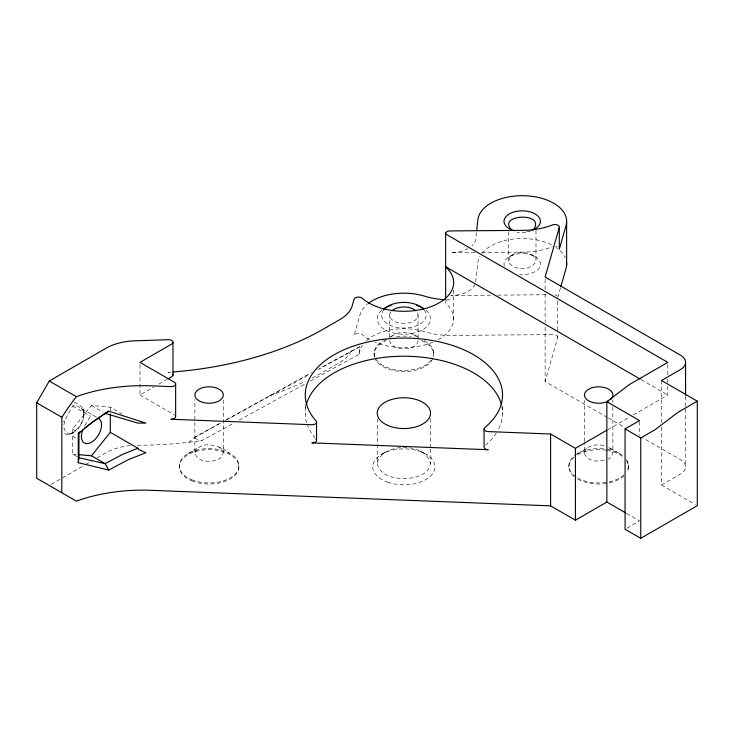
<?xml version="1.0" encoding="UTF-8"?>
<svg xmlns="http://www.w3.org/2000/svg" width="734" height="734" viewBox="0 0 734 734"><rect width="100%" height="100%" fill="white"/><g stroke="black" fill="none" stroke-linecap="round" stroke-linejoin="round"><path stroke-width="0.55" stroke-dasharray="3.67 2.75" d="M223.264 400.067L223.283 452.603L222.173 456.291A14.221 8.212 0 0 1 218.347 459.31C210.924 462.686 197.116 462.503 194.877 452.915L194.877 399.36M430.528 449.089C431.087 457.869 432.537 469.714 422.738 474.118C417.297 477.146 411.058 478.421 404.884 478.614C394.369 478.706 378.331 475.384 377.248 462.659L377.267 419.114M389.671 337.135L389.671 314.987M430.528 447.96L430.537 418.518M604.247 460.631L595.705 461.099L589.842 459.502L586.897 457.667L584.594 454.172L584.466 442.657M584.466 441.519L584.466 400.498M310.308 381.074L359.458 354.091L360.045 346.595L319.483 368.257M612.862 406.92L612.881 452.603L611.761 456.291A14.221 8.212 0 0 1 607.936 459.31M83.924 413.701C84.052 421.931 78.923 429.977 71.464 433.436M476.421 232.623L475.696 239.091A25.195 14.542 0 0 1 471.87 245.908M475.696 281.902L477.889 262.488A44.435 25.653 0 0 1 479.972 256.221M194.877 452.915C200.079 438.969 221.384 445.767 229.32 453.162M584.466 452.915C586.539 444.62 597.815 443.951 604.743 445.648M535.994 230.531L535.994 260.524C532.719 271.14 513.984 271.103 508.717 262.075C509.057 250.083 527.874 250.707 535.104 256.716M377.248 462.659C383.267 442.253 426.307 442.217 430.528 463.805M96.622 417.215L74.987 404.728L72.767 406.012L65.427 419.114L63.968 424.252L64.115 428.895L65.867 432.142L77.033 438.703M557.675 297.683L560.473 287.893M607.321 417.426L545.123 381.524L557.675 337.585L557.675 333.025M351.43 350.714L351.054 351.494A44.435 25.653 0 0 1 339.934 362.321L324.667 371.175A265.011 153.002 0 0 1 311.381 378.368M84.905 425.61L90.355 416.169L92.576 414.884M77.143 456.713L72.62 454.107L72.62 428.977L91.466 405.526L110.32 407.205L122.11 414.013M137.322 445.244A265.011 153.002 0 0 0 189.051 442.253L193.391 438.097L220.484 422.967M391.268 336.823C398.7 330.107 410.774 331.575 418.352 337.365M139.974 364.624L139.974 395.03L153.846 387.011M158.801 384.157L166.728 379.579M51.224 484.376L84.474 465.182M85.447 464.613L91.319 461.227M97.182 457.842L105.98 452.759A44.435 25.653 0 0 1 130.395 445.566M509.341 256.716L512.488 254.9M188.042 453.621L199.033 447.272M389.249 337.447L393.828 334.805M381.891 454.162L385.038 452.346M607.835 429.647L629.46 417.16M633.396 414.893L667.802 395.03L667.802 386.02M577.63 453.621L588.631 447.272M661.518 427.078L661.518 485L680.372 474.118A17.772 10.258 0 0 0 680.372 459.603L642.856 437.95M627.001 528.15L639.525 520.911L626.653 513.479M226.632 419.536L311.5 372.633M220.503 423.215L193.391 438.097L201.969 440.556L234.063 422.931M225.522 420.463L309.849 374.156M317.877 369.743L360.045 346.595M239.082 420.178L305.289 383.827M531.966 230.595L524.911 232.77L516.956 232.32M269.562 395.663L273.58 394.296A265.011 153.002 0 0 0 305.427 381.285M72.85 432.647L70.84 433.326L67.271 433.069M189.051 442.253L201.969 440.556M474.916 252.505L450.896 252.689A25.195 14.542 0 0 0 467.907 248.698M481.779 252.45L522.947 252.129A53.316 30.782 0 0 0 552.381 246.725M490.697 295.187L450.896 295.499A25.195 14.542 0 0 0 475.081 284.287M497.514 295.132L547.546 294.738M72.62 454.107L77.052 454.502M62.913 421.261L64.528 421.646M91.466 405.526L103.136 412.224M641.076 379.597L667.802 395.03M608.303 417.995L625.093 427.683M661.518 485L695.364 504.542M139.974 395.03L174.362 414.884M74.253 402.25C78.63 404.379 84.621 407.232 83.804 413.123M72.767 406.012L90.355 416.169M618.909 453.162L608.339 447.052L611.972 450.153L612.881 452.603M421.279 451.566L427.463 455.144M72.62 428.977L77.143 431.62M413.545 334.585L416.242 336.548M218.75 447.052L221.448 449.015L223.283 452.603M531.966 254.9L534.948 257.478L535.994 260.524M80.988 408.187L83.236 410.847L83.933 415.095M389.671 340.448C391.213 348.852 402.627 349.696 409.453 348.164A14.221 8.212 0 0 0 416.967 343.824L418.041 341.393L418.059 314.547M83.281 411.022L83.144 408.911L83.236 410.847M83.786 412.811L83.768 411.123A15.992 9.239 -60 0 1 77.134 429.161A15.992 9.239 -60 0 1 63.61 432.877M612.853 400.067L612.853 402.351M685.574 396.443L685.574 407.801M685.574 408.939L685.574 466.861M667.802 364.624L667.802 374.762M667.802 379.267L667.802 384.891M661.518 380.515L661.518 422.536M639.525 421.72L639.525 435.4M628.405 464.787L628.405 465.87M568.914 465.439L568.914 466.53M557.675 301.096L557.675 331.887M545.123 279.305L545.123 289.526M545.123 294.077L545.123 322.465M545.123 327.006L545.123 381.524M508.451 231.641L508.451 260.524M502.515 406.186L502.515 414.123M453.64 290.077L453.64 319.556M433.611 352.32L433.611 353.412M374.12 352.981L374.12 354.063M305.298 404.471L305.298 411.279M238.807 464.787L238.807 465.87M179.325 465.439L179.325 466.53M110.32 407.205L110.32 410.636M528.361 231.247A18.222 10.515 0 0 1 526.645 231.549M504.359 266.203A18.222 10.515 0 0 1 520.736 253.67A18.222 10.515 0 0 1 540.435 264.497A18.222 10.515 0 0 1 519.553 274.553M481.999 253.248A44.435 25.653 0 0 1 552.096 245.165M555.95 247.459A44.435 25.653 0 0 1 557.684 248.698M560.033 250.679A44.435 25.653 0 0 1 565.253 257.762M554.757 294.839A4.441 2.569 0 0 1 557.115 295.949M557.675 337.585A4.441 2.569 0 0 0 553.234 334.603L450.896 335.41A54.05 31.204 0 0 1 424.766 331.75A44.435 25.653 0 0 0 365.89 341.099M555.684 246.321A4.441 2.569 0 0 1 557.28 246.679M446.611 299.793A54.05 31.204 0 0 0 450.043 299.857A4.441 2.569 0 0 0 446.153 301.169A4.441 2.569 0 0 0 446.254 303.766A49.765 28.727 0 0 1 437.372 340.09M359.458 354.091A44.435 25.653 0 0 1 362.357 345.283M432.913 342.182A49.765 28.727 0 0 1 374.826 342.163M369.523 339.622A49.765 28.727 0 0 1 362.201 334.539A4.441 2.569 0 0 0 357.568 333.429A4.441 2.569 0 0 0 354.091 335.521L360.045 314.675A44.435 25.653 0 0 1 367.358 304.234M426.124 310.354A26.663 15.396 0 0 1 421.16 330.566A26.663 15.396 0 0 1 385.809 330.153A26.663 15.396 0 0 1 382.258 309.849M424.142 309.95A22.213 12.827 0 0 1 404.03 328.043A22.213 12.827 0 0 1 383.506 310.106M417.481 312.803A14.221 8.212 0 0 1 402.737 323.391A14.221 8.212 0 0 1 391.149 311.565M424.114 340.695A29.773 17.185 0 0 1 433.078 356.687M431.28 360.036A29.773 17.185 0 0 1 402.177 370.468A29.773 17.185 0 0 1 375.34 358.174M374.946 357.33A29.773 17.185 0 0 1 382.836 341.154M383.653 340.695A29.773 17.185 0 0 1 386.295 339.438M396.553 336.649A29.773 17.185 0 0 1 411.224 336.649M432.739 358.632A29.773 17.185 0 0 1 404.452 371.578A29.773 17.185 0 0 1 375.34 359.265M374.386 356.696A29.773 17.185 0 0 1 386.295 340.53M421.472 340.53A29.773 17.185 0 0 1 433.519 356.036M171.105 372.129A265.011 153.002 0 0 1 168.022 372.349A4.441 2.569 0 0 1 171.013 372.771M626.506 460.741A29.773 17.185 0 0 1 626.634 472.769M623.973 475.926A29.773 17.185 0 0 1 576.841 478.54M574.006 476.476A29.773 17.185 0 0 1 574.667 456.704M577.63 454.704A29.773 17.185 0 0 1 606.018 450.199M607.119 450.373A29.773 17.185 0 0 1 623.772 457.612M626.506 459.649A29.773 17.185 0 0 1 626.634 471.687M623.973 474.834A29.773 17.185 0 0 1 608.202 482.054M606.018 482.431A29.773 17.185 0 0 1 576.841 477.449M576.08 476.962A29.773 17.185 0 0 1 574.667 455.612M575.355 455.089A29.773 17.185 0 0 1 606.018 449.116M607.119 449.291A29.773 17.185 0 0 1 623.772 456.52M501.836 406.443A98.64 56.949 0 0 1 498.001 430.216M496.386 432.941A98.64 56.949 0 0 1 485.633 445.043M315.354 438.281A98.64 56.949 0 0 1 307.629 425.61M306.656 422.775A98.64 56.949 0 0 1 305.748 407.434M191.813 480.853A29.773 17.185 0 0 0 238.724 468.503A29.773 17.185 0 0 0 196.74 451.217A29.773 17.185 0 0 0 191.813 480.853M387.341 482.064A31.103 17.955 0 0 0 434.968 467.53A31.103 17.955 0 0 0 389.35 450.979A31.103 17.955 0 0 0 387.341 482.064M191.813 479.77A29.773 17.185 0 0 0 238.724 467.411A29.773 17.185 0 0 0 196.74 450.135A29.773 17.185 0 0 0 191.813 479.77"/><path stroke-width="1.1" d="M476.669 230.467L477.889 219.677A44.435 25.653 0 0 1 527.287 195.859A44.435 25.653 0 0 1 566.061 225.522L559.28 249.266L559.28 227.494A4.441 2.569 0 0 0 557.28 224.916A4.441 2.569 0 0 0 552.381 224.962A53.316 30.782 0 0 1 522.947 230.357L450.043 230.926A4.441 2.569 0 0 0 445.676 233.999L667.802 362.376L629.469 384.506L606.853 401.718L606.853 502.047L575.428 520.186L550.583 505.845L151.02 490.312A124.881 72.106 0 0 0 76.354 501.139L36.7 478.247L36.7 402.792L49.27 381.019L105.98 348.274A44.435 25.653 0 0 1 137.322 340.759L168.022 339.704A4.441 2.569 0 0 1 172.545 341.127A4.441 2.569 0 0 1 171.692 344.062L139.974 362.376L174.362 382.231A4.441 2.569 0 0 1 175.261 385.102A4.441 2.569 0 0 1 170.921 386.607L151.02 385.827A124.881 72.106 0 0 0 76.354 396.663L49.27 381.019M110.32 414.059L110.32 432.344L137.836 448.226L138.662 449.502L145.892 452.768L128.422 459.585L108.742 470.054L78.29 462.686L78.951 457.759L78.951 432.675L80.41 431.418M559.28 227.494L545.123 277.039L680.372 355.118A17.772 10.258 0 0 1 680.372 369.633L661.518 380.515L697.3 401.177L697.3 505.653L640.745 538.306L625.074 529.26L625.074 428.922L639.525 420.582L606.853 401.718M560.785 286.81L566.061 268.332A44.435 25.653 0 0 0 566.492 261.955M78.29 462.686L78.29 433.739L78.951 432.675M76.354 396.654L72.033 402.425A246.431 201.171 -60 0 0 61.858 417.316L61.83 492.762M79.272 454.704L91.466 455.796L110.32 432.344M533.673 229.393C545.94 211.346 494.643 214.548 512.488 230.595M78.29 433.739L93.805 421.142L108.742 411.178L145.892 423.096L137.836 423.096L105.081 413.343L85.915 426.913M84.373 428.133L85.089 427.564M108.742 411.178L105.081 413.343M167.719 379.001L171.692 376.716A4.441 2.569 0 0 0 172.82 374.202M175.233 415.6A4.441 2.569 0 0 1 170.921 419.252L311.849 424.729A4.441 2.569 0 0 0 315.859 423.582A4.441 2.569 0 0 0 316.106 421.004A98.64 56.949 0 0 1 345.246 349.237A98.64 56.949 0 0 1 472.632 354.183A98.64 56.949 0 0 1 484.844 427.564A4.441 2.569 0 0 0 484.486 430.133A4.441 2.569 0 0 0 488.193 431.583L550.583 434.014L575.428 448.355L606.853 430.216M697.3 401.177L677.821 412.416L655.196 429.629L640.745 437.969L625.074 428.922M137.836 448.226L122.615 454.392L105.063 463.622L78.951 457.759M640.085 379.028L445.749 266.827L446.254 267.488A49.765 28.727 0 0 1 430.537 306.83A49.765 28.727 0 0 1 362.201 298.252A4.441 2.569 0 0 0 357.568 297.151A4.441 2.569 0 0 0 354.091 299.243L352.283 305.583A44.435 25.653 0 0 1 339.934 319.51L324.667 328.364A265.011 153.002 0 0 1 173.16 371.973M606.853 502.047L625.662 512.91M36.7 402.792L61.83 417.297M91.466 455.796L105.063 463.622L108.742 470.054M685.574 362.376L685.574 395.314M640.745 437.969L640.745 538.306M575.428 448.355L575.428 520.186M566.62 222.338L566.62 265.148M550.583 434.014L550.583 505.845M484.073 429.271L484.073 447.41A4.441 2.569 0 0 0 488.193 449.722L311.849 442.868A4.441 2.569 0 0 0 315.859 441.721A4.441 2.569 0 0 0 316.106 439.143M445.648 233.091L445.648 298.637M316.556 421.857L316.556 439.996M175.637 383.809L175.637 416.453M172.976 342.448L172.976 375.102M514.167 230.779A18.222 10.515 0 0 1 507.533 215.126A18.222 10.515 0 0 1 535.38 214.071A18.222 10.515 0 0 1 532.343 230.091M445.465 299.738A54.05 31.204 0 0 1 424.766 296.197A44.435 25.653 0 0 0 368.138 303.61M383.12 309.188A26.663 15.396 0 0 1 391.029 305.362M416.747 305.362A26.663 15.396 0 0 1 423.481 308.408M384.01 309.482A22.213 12.827 0 0 1 403.737 302.39A22.213 12.827 0 0 1 423.628 309.326M392.8 310.069A14.221 8.212 0 0 1 415.728 310.666M608.734 400.828A14.221 8.212 0 0 1 585.246 397.718A14.221 8.212 0 0 1 600.348 386.873A14.221 8.212 0 0 1 610.66 399.452M306.372 404.572A98.64 56.949 0 0 1 403.847 356.219A98.64 56.949 0 0 1 501.386 404.535M98.576 418.343A14.221 8.212 -60 0 1 99.062 433.877A14.221 8.212 -60 0 1 85.447 443.428A14.221 8.212 -60 0 1 83.006 429.262M200.382 401.516A14.221 8.212 0 0 0 223.182 396.131A14.221 8.212 0 0 0 203.713 387.433A14.221 8.212 0 0 0 200.382 401.516M387.442 425.28A26.663 15.396 0 0 0 430.28 415.325A26.663 15.396 0 0 0 393.929 398.883A26.663 15.396 0 0 0 387.442 425.28"/></g></svg>
